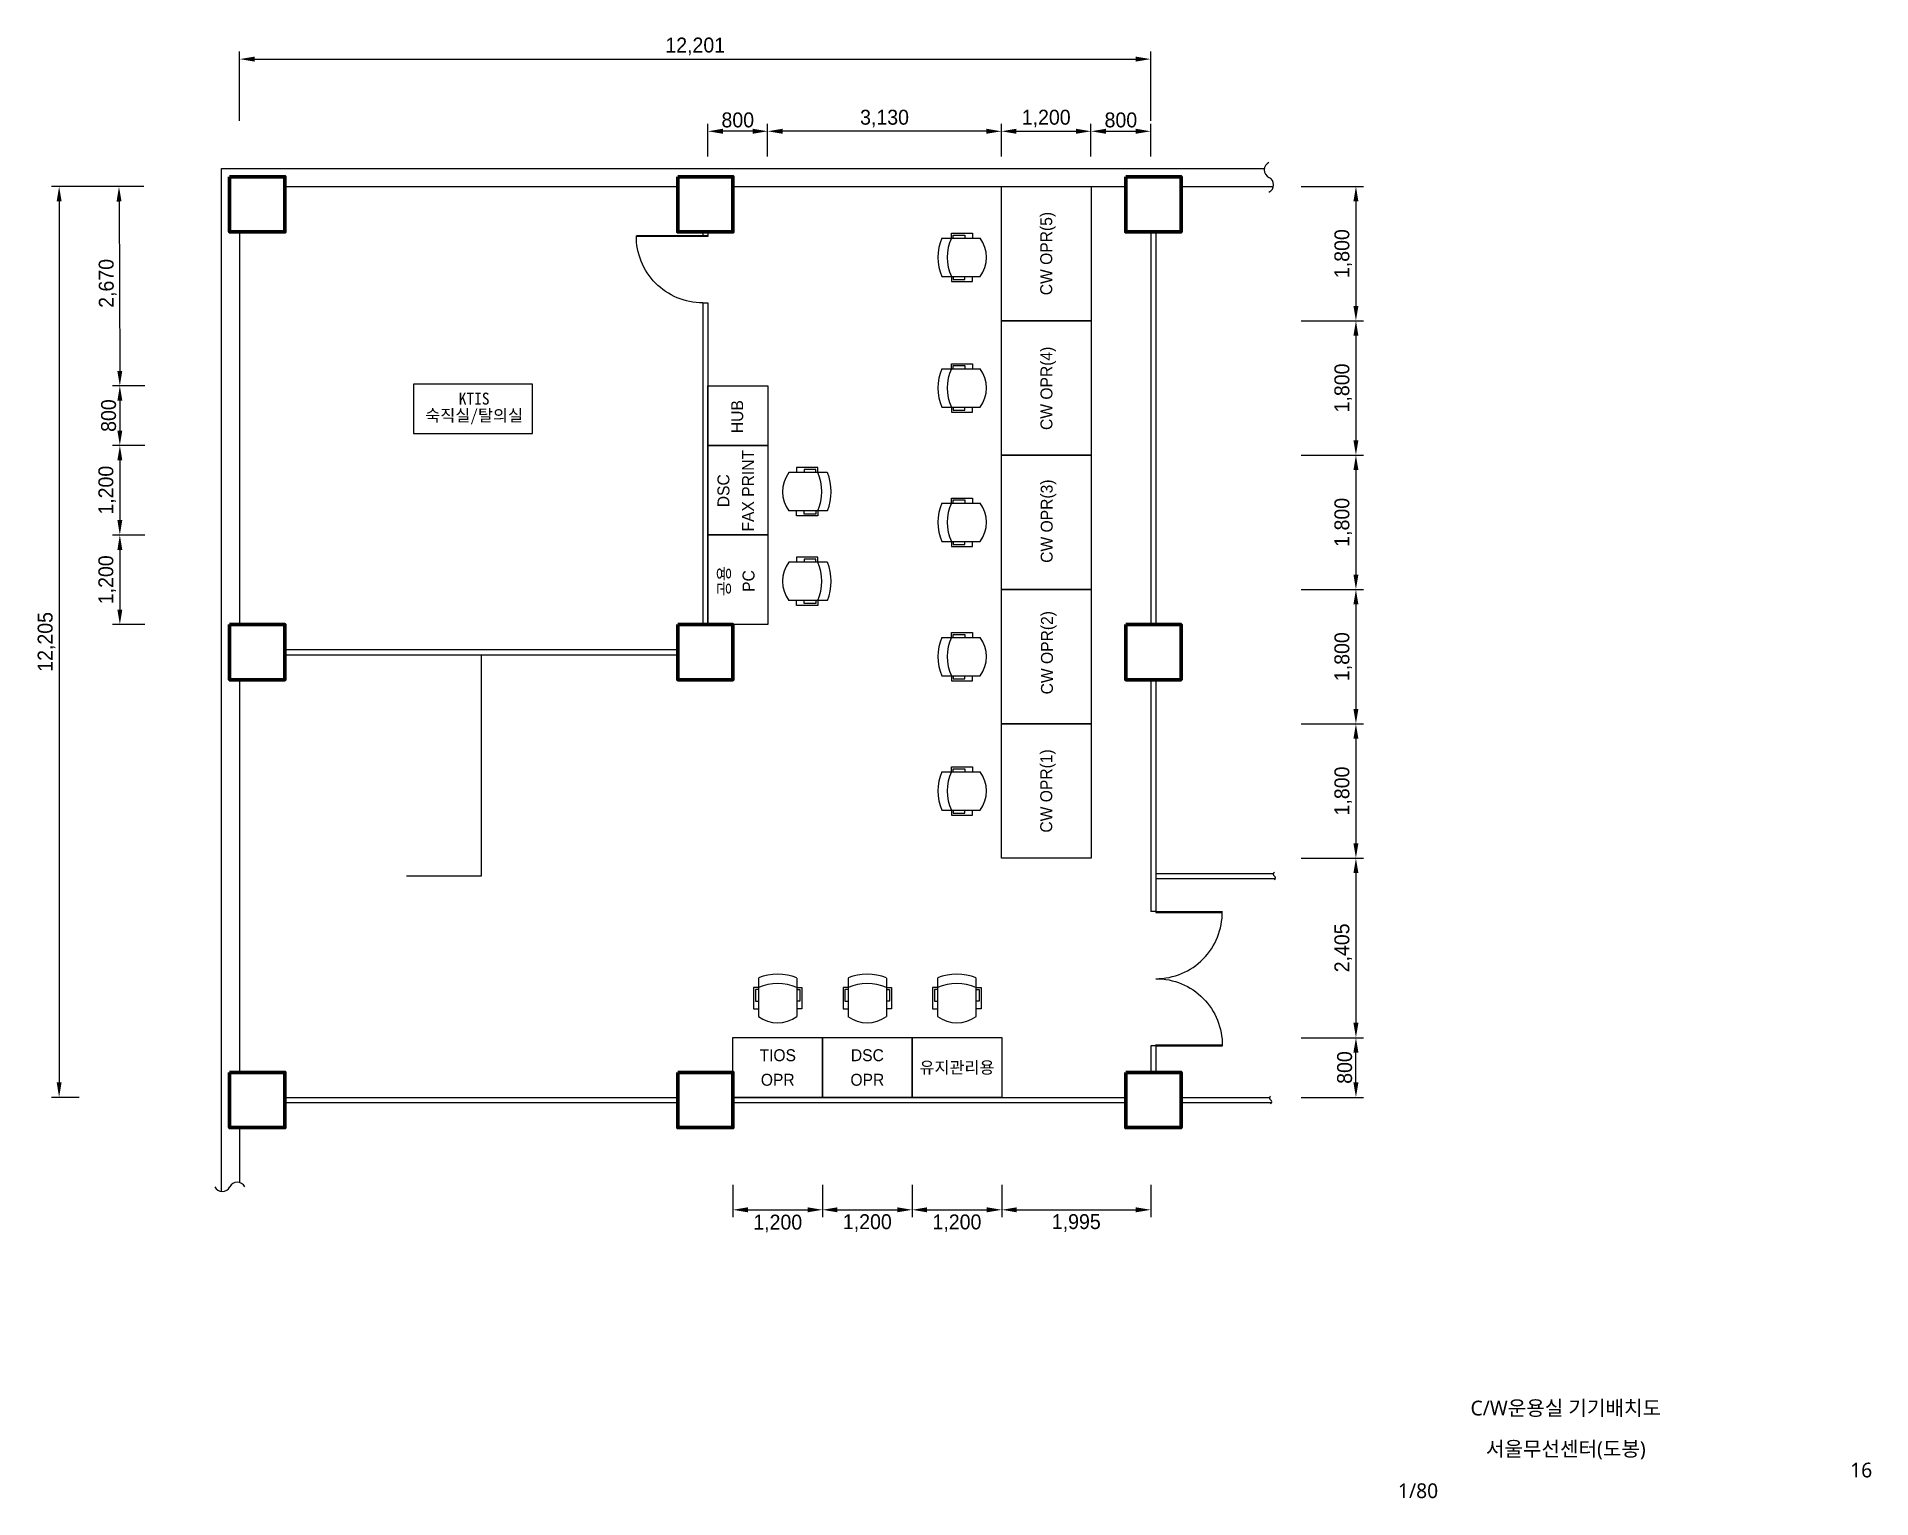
# Model space of a CAD drawing. Extents: x 958996 to 983564, y 400930 to 420514.
import ezdxf
from ezdxf.enums import TextEntityAlignment as Align

# ---------------------------------------------------------------- set-up
doc = ezdxf.new("R2010")
doc.units = 0
doc.header["$LTSCALE"] = 150
doc.header["$MEASUREMENT"] = 0
doc.header["$PDMODE"] = 35
doc.layers.get('0').update_dxf_attribs({"linetype": 'CONTINUOUS'})
doc.layers.get('Defpoints').update_dxf_attribs({"color": 2, "linetype": 'CONTINUOUS'})
for name, color, linetype, lineweight in [('DIM', 1, 'CONTINUOUS', 18), ('서울무선센터 장비 및 실 배치 안$0$arch', 9, 'CONTINUOUS', 20), ('장비', 2, 'CONTINUOUS', 20)]:
    doc.layers.add(name, color=color, linetype=linetype, lineweight=lineweight)
doc.layers.add('가구', color=4, linetype='CONTINUOUS')
doc.styles.get("Standard").update_dxf_attribs({"font": ''})
doc.styles.add('STYLE1', font='malgun.ttf')
doc.styles.add('도각$0$STYLE1', font='malgun.ttf')
doc.styles.add('돋움', font='')
doc.styles.add('일반문자체', font='')
doc.styles.get('Standard').set_extended_font_data('Gulim')
doc.styles.get('돋움').set_extended_font_data('Dotum')
doc.styles.get('일반문자체').set_extended_font_data('DotumChe')
doc.dimstyles.new('ISO-80', dxfattribs={"dimscale": 80, "dimtxt": 2.5, "dimasz": 2.5, "dimexe": 1.25, "dimexo": 2, "dimtad": 1, "dimtoh": 1, "dimdec": 0, "dimtxsty": 'Standard', "dimcen": 2.5, "dimclrd": 1, "dimclre": 1, "dimclrt": 7, "dimadec": 0, "dimazin": 0, "dimtfac": 1, "dimtdec": 0, "dimtofl": 0, "dimtmove": 0, "dimatfit": 3, "dimfxl": 1, "dimarcsym": 0})

# ---------------------------------------------------------------- blocks, each defined once
blk = doc.blocks.new('서울무선센터 장비 및 실 배치 안$0$A$C18BE6784')
at = {"layer": '서울무선센터 장비 및 실 배치 안$0$arch', "color": 8, "lineweight": -3}
for p, q in [((-900, -28), (-900, -917)), ((-888, -28), (-888, -917)), ((888, -28), (888, -917)), ((900, -28), (900, -917))]:
    blk.add_line(p, q, dxfattribs=at)
for points in [[(-900, -28), (-888, -28)], [(900, -28), (888, -28)]]:
    blk.add_lwpolyline(points, dxfattribs=at)
at = {"layer": '서울무선센터 장비 및 실 배치 안$0$arch', "color": 8, "lineweight": -3, "extrusion": (0, 0, -1)}
blk.add_ellipse((-888, -28), major_axis=(628, -628), ratio=1, start_param=5.497738, end_param=7.081894, dxfattribs=at)
at = {"layer": '서울무선센터 장비 및 실 배치 안$0$arch', "color": 8, "lineweight": -3}
blk.add_ellipse((888, -28), major_axis=(-876, 145), ratio=1, start_param=0.164071, end_param=1.748227, dxfattribs=at)
blk = doc.blocks.new('서울무선센터 장비 및 실 배치 안$0$A$C44D83544')
at = {"layer": '서울무선센터 장비 및 실 배치 안$0$arch', "color": 250, "linetype": 'Continuous', "lineweight": 60}
blk.add_lwpolyline([(-74, 70), (666, 70), (666, -670), (-74, -670)], close=True, dxfattribs=at)
blk = doc.blocks.new('A$C24C7793C')
at = {"layer": '서울무선센터 장비 및 실 배치 안$0$arch', "color": 8, "linetype": 'Continuous', "lineweight": -3}
for centre, start, end in [((-75, 301), 116.5651, 243.4349), ((-175, 101), 296.5651, 63.4349)]:
    blk.add_arc(centre, 112, start, end, dxfattribs=at)
blk = doc.blocks.new('A$C12666207')
at = {"layer": '서울무선센터 장비 및 실 배치 안$0$arch', "color": 8, "linetype": 'Continuous', "lineweight": -3}
for centre, start, end in [((15, 20), 116.5651, 243.4349), ((-10, -30), 296.5651, 63.4349)]:
    blk.add_arc(centre, 28, start, end, dxfattribs=at)
blk = doc.blocks.new('*D5')
at = {"layer": 'Defpoints', "color": 0, "linetype": 'Continuous'}
for p in [(960592, 418507), (959297, 406302), (959725, 406302)]:
    blk.add_point(p, dxfattribs=at)
at = {"layer": 'DIM', "color": 1, "linetype": 'Continuous', "lineweight": -2}
for p, q in [((960432, 418507), (959197, 418507)), ((959565, 406302), (959197, 406302))]:
    blk.add_line(p, q, dxfattribs=at)
at = {"layer": 'DIM', "color": 1, "lineweight": -2}
blk.add_line((959297, 418307), (959297, 406502), dxfattribs=at)
at = {"layer": 'DIM', "color": 1, "linetype": 'Continuous'}
for points in [[(959264, 418307), (959330, 418307), (959297, 418507)], [(959264, 406502), (959330, 406502), (959297, 406302)]]:
    blk.add_solid(points, dxfattribs=at)
at = {"layer": 'DIM', "color": 7, "linetype": 'Continuous', "insert": (959128, 412405), "char_height": 200, "attachment_point": 5, "rotation": 90, "style": '돋움'}
blk.add_mtext('12,205', dxfattribs=at)
blk = doc.blocks.new('*D6')
at = {"layer": 'Defpoints', "color": 0, "linetype": 'Continuous'}
for p in [(973915, 420213), (961714, 419227), (973915, 419227)]:
    blk.add_point(p, dxfattribs=at)
at = {"layer": 'DIM', "color": 1, "linetype": 'Continuous', "lineweight": -2}
for p, q in [((961714, 419387), (961714, 420313)), ((973915, 419387), (973915, 420313))]:
    blk.add_line(p, q, dxfattribs=at)
at = {"layer": 'DIM', "color": 1, "lineweight": -2}
blk.add_line((961914, 420213), (973715, 420213), dxfattribs=at)
at = {"layer": 'DIM', "color": 1, "linetype": 'Continuous'}
for points in [[(961914, 420246), (961914, 420180), (961714, 420213)], [(973715, 420246), (973715, 420180), (973915, 420213)]]:
    blk.add_solid(points, dxfattribs=at)
at = {"layer": 'DIM', "color": 7, "linetype": 'Continuous', "insert": (967815, 420383), "char_height": 200, "attachment_point": 5, "style": '돋움'}
blk.add_mtext('12,201', dxfattribs=at)
blk = doc.blocks.new('*D7')
at = {"layer": 'Defpoints', "color": 0, "linetype": 'Continuous'}
for p in [(973115, 419246), (971915, 418747), (973115, 418747)]:
    blk.add_point(p, dxfattribs=at)
at = {"layer": '서울무선센터 장비 및 실 배치 안$0$arch', "color": 1, "linetype": 'Continuous', "lineweight": -2}
for p, q in [((971915, 418907), (971915, 419346)), ((973115, 418907), (973115, 419346))]:
    blk.add_line(p, q, dxfattribs=at)
at = {"layer": '서울무선센터 장비 및 실 배치 안$0$arch', "color": 1, "lineweight": -2}
blk.add_line((972115, 419246), (972915, 419246), dxfattribs=at)
at = {"layer": '서울무선센터 장비 및 실 배치 안$0$arch', "color": 1, "linetype": 'Continuous'}
for points in [[(972115, 419280), (972115, 419213), (971915, 419246)], [(972915, 419280), (972915, 419213), (973115, 419246)]]:
    blk.add_solid(points, dxfattribs=at)
at = {"layer": '서울무선센터 장비 및 실 배치 안$0$arch', "color": 7, "linetype": 'Continuous', "insert": (972515, 419416), "char_height": 200, "attachment_point": 5, "style": '돋움'}
blk.add_mtext('1,200', dxfattribs=at)
blk = doc.blocks.new('*D8')
at = {"layer": 'Defpoints', "color": 0, "linetype": 'Continuous'}
for p in [(973915, 419246), (973115, 418747), (973915, 418747)]:
    blk.add_point(p, dxfattribs=at)
at = {"layer": '서울무선센터 장비 및 실 배치 안$0$arch', "color": 1, "linetype": 'Continuous', "lineweight": -2}
for p, q in [((973115, 418907), (973115, 419346)), ((973915, 418907), (973915, 419346))]:
    blk.add_line(p, q, dxfattribs=at)
at = {"layer": '서울무선센터 장비 및 실 배치 안$0$arch', "color": 1, "lineweight": -2}
blk.add_line((973315, 419246), (973715, 419246), dxfattribs=at)
at = {"layer": '서울무선센터 장비 및 실 배치 안$0$arch', "color": 1, "linetype": 'Continuous'}
for points in [[(973315, 419280), (973315, 419213), (973115, 419246)], [(973715, 419280), (973715, 419213), (973915, 419246)]]:
    blk.add_solid(points, dxfattribs=at)
at = {"layer": '서울무선센터 장비 및 실 배치 안$0$arch', "color": 7, "linetype": 'Continuous', "insert": (973515, 419397), "char_height": 200, "attachment_point": 5, "style": '돋움'}
blk.add_mtext('800', dxfattribs=at)
blk = doc.blocks.new('*D9')
at = {"layer": 'Defpoints', "color": 0, "linetype": 'Continuous'}
for p in [(960604, 415837), (960110, 415037), (960604, 415037)]:
    blk.add_point(p, dxfattribs=at)
at = {"layer": '서울무선센터 장비 및 실 배치 안$0$arch', "color": 1, "linetype": 'Continuous', "lineweight": -2}
for p, q in [((960444, 415837), (960010, 415837)), ((960444, 415037), (960010, 415037))]:
    blk.add_line(p, q, dxfattribs=at)
at = {"layer": '서울무선센터 장비 및 실 배치 안$0$arch', "color": 1, "lineweight": -2}
blk.add_line((960110, 415637), (960110, 415237), dxfattribs=at)
at = {"layer": '서울무선센터 장비 및 실 배치 안$0$arch', "color": 1, "linetype": 'Continuous'}
for points in [[(960077, 415637), (960143, 415637), (960110, 415837)], [(960077, 415237), (960143, 415237), (960110, 415037)]]:
    blk.add_solid(points, dxfattribs=at)
at = {"layer": '서울무선센터 장비 및 실 배치 안$0$arch', "color": 7, "linetype": 'Continuous', "insert": (959960, 415437), "char_height": 200, "attachment_point": 5, "rotation": 90, "style": '돋움'}
blk.add_mtext('800', dxfattribs=at)
blk = doc.blocks.new('*D10')
at = {"layer": 'Defpoints', "color": 0, "linetype": 'Continuous'}
for p in [(960604, 415037), (960110, 413837), (960604, 413837)]:
    blk.add_point(p, dxfattribs=at)
at = {"layer": '서울무선센터 장비 및 실 배치 안$0$arch', "color": 1, "linetype": 'Continuous', "lineweight": -2}
for p, q in [((960444, 415037), (960010, 415037)), ((960444, 413837), (960010, 413837))]:
    blk.add_line(p, q, dxfattribs=at)
at = {"layer": '서울무선센터 장비 및 실 배치 안$0$arch', "color": 1, "lineweight": -2}
blk.add_line((960110, 414837), (960110, 414037), dxfattribs=at)
at = {"layer": '서울무선센터 장비 및 실 배치 안$0$arch', "color": 1, "linetype": 'Continuous'}
for points in [[(960077, 414837), (960143, 414837), (960110, 415037)], [(960077, 414037), (960143, 414037), (960110, 413837)]]:
    blk.add_solid(points, dxfattribs=at)
at = {"layer": '서울무선센터 장비 및 실 배치 안$0$arch', "color": 7, "linetype": 'Continuous', "insert": (959941, 414437), "char_height": 200, "attachment_point": 5, "rotation": 90, "style": '돋움'}
blk.add_mtext('1,200', dxfattribs=at)
blk = doc.blocks.new('*D11')
at = {"layer": 'Defpoints', "color": 0, "linetype": 'Continuous'}
for p in [(960604, 413837), (960110, 412637), (960604, 412637)]:
    blk.add_point(p, dxfattribs=at)
at = {"layer": '서울무선센터 장비 및 실 배치 안$0$arch', "color": 1, "linetype": 'Continuous', "lineweight": -2}
for p, q in [((960444, 413837), (960010, 413837)), ((960444, 412637), (960010, 412637))]:
    blk.add_line(p, q, dxfattribs=at)
at = {"layer": '서울무선센터 장비 및 실 배치 안$0$arch', "color": 1, "lineweight": -2}
blk.add_line((960110, 413637), (960110, 412837), dxfattribs=at)
at = {"layer": '서울무선센터 장비 및 실 배치 안$0$arch', "color": 1, "linetype": 'Continuous'}
for points in [[(960077, 413637), (960143, 413637), (960110, 413837)], [(960077, 412837), (960143, 412837), (960110, 412637)]]:
    blk.add_solid(points, dxfattribs=at)
at = {"layer": '서울무선센터 장비 및 실 배치 안$0$arch', "color": 7, "linetype": 'Continuous', "insert": (959941, 413237), "char_height": 200, "attachment_point": 5, "rotation": 90, "style": '돋움'}
blk.add_mtext('1,200', dxfattribs=at)
blk = doc.blocks.new('*D12')
at = {"layer": 'Defpoints', "color": 0, "linetype": 'Continuous'}
for p in [(968320, 405291), (969520, 405291), (969520, 404796)]:
    blk.add_point(p, dxfattribs=at)
at = {"layer": '서울무선센터 장비 및 실 배치 안$0$arch', "color": 1, "linetype": 'Continuous', "lineweight": -2}
for p, q in [((968320, 405131), (968320, 404696)), ((969520, 405131), (969520, 404696))]:
    blk.add_line(p, q, dxfattribs=at)
at = {"layer": '서울무선센터 장비 및 실 배치 안$0$arch', "color": 1, "lineweight": -2}
blk.add_line((968520, 404796), (969320, 404796), dxfattribs=at)
at = {"layer": '서울무선센터 장비 및 실 배치 안$0$arch', "color": 1, "linetype": 'Continuous'}
for points in [[(968520, 404829), (968520, 404762), (968320, 404796)], [(969320, 404829), (969320, 404762), (969520, 404796)]]:
    blk.add_solid(points, dxfattribs=at)
at = {"layer": '서울무선센터 장비 및 실 배치 안$0$arch', "color": 7, "linetype": 'Continuous', "insert": (968920, 404612), "char_height": 200, "attachment_point": 5, "style": '돋움'}
blk.add_mtext('1,200', dxfattribs=at)
blk = doc.blocks.new('*D13')
at = {"layer": 'Defpoints', "color": 0, "linetype": 'Continuous'}
for p in [(969520, 405291), (970720, 405291), (970720, 404796)]:
    blk.add_point(p, dxfattribs=at)
at = {"layer": '서울무선센터 장비 및 실 배치 안$0$arch', "color": 1, "linetype": 'Continuous', "lineweight": -2}
for p, q in [((969520, 405131), (969520, 404696)), ((970720, 405131), (970720, 404696))]:
    blk.add_line(p, q, dxfattribs=at)
at = {"layer": '서울무선센터 장비 및 실 배치 안$0$arch', "color": 1, "lineweight": -2}
blk.add_line((969720, 404796), (970520, 404796), dxfattribs=at)
at = {"layer": '서울무선센터 장비 및 실 배치 안$0$arch', "color": 1, "linetype": 'Continuous'}
for points in [[(969720, 404829), (969720, 404762), (969520, 404796)], [(970520, 404829), (970520, 404762), (970720, 404796)]]:
    blk.add_solid(points, dxfattribs=at)
at = {"layer": '서울무선센터 장비 및 실 배치 안$0$arch', "color": 7, "linetype": 'Continuous', "insert": (970120, 404618), "char_height": 200, "attachment_point": 5, "style": '돋움'}
blk.add_mtext('1,200', dxfattribs=at)
blk = doc.blocks.new('*D14')
at = {"layer": 'Defpoints', "color": 0, "linetype": 'Continuous'}
for p in [(970720, 405291), (971920, 405291), (971920, 404796)]:
    blk.add_point(p, dxfattribs=at)
at = {"layer": '서울무선센터 장비 및 실 배치 안$0$arch', "color": 1, "linetype": 'Continuous', "lineweight": -2}
for p, q in [((970720, 405131), (970720, 404696)), ((971920, 405131), (971920, 404696))]:
    blk.add_line(p, q, dxfattribs=at)
at = {"layer": '서울무선센터 장비 및 실 배치 안$0$arch', "color": 1, "lineweight": -2}
blk.add_line((970920, 404796), (971720, 404796), dxfattribs=at)
at = {"layer": '서울무선센터 장비 및 실 배치 안$0$arch', "color": 1, "linetype": 'Continuous'}
for points in [[(970920, 404829), (970920, 404762), (970720, 404796)], [(971720, 404829), (971720, 404762), (971920, 404796)]]:
    blk.add_solid(points, dxfattribs=at)
at = {"layer": '서울무선센터 장비 및 실 배치 안$0$arch', "color": 7, "linetype": 'Continuous', "insert": (971320, 404615), "char_height": 200, "attachment_point": 5, "style": '돋움'}
blk.add_mtext('1,200', dxfattribs=at)
blk = doc.blocks.new('*D15')
at = {"layer": 'Defpoints', "color": 0, "linetype": 'Continuous'}
for p in [(968785, 419246), (968785, 418747), (971915, 418747)]:
    blk.add_point(p, dxfattribs=at)
at = {"layer": '서울무선센터 장비 및 실 배치 안$0$arch', "color": 1, "linetype": 'Continuous', "lineweight": -2}
for p, q in [((968785, 418907), (968785, 419346)), ((971915, 418907), (971915, 419346))]:
    blk.add_line(p, q, dxfattribs=at)
at = {"layer": '서울무선센터 장비 및 실 배치 안$0$arch', "color": 1, "lineweight": -2}
blk.add_line((971715, 419246), (968985, 419246), dxfattribs=at)
at = {"layer": '서울무선센터 장비 및 실 배치 안$0$arch', "color": 1, "linetype": 'Continuous'}
for points in [[(968985, 419280), (968985, 419213), (968785, 419246)], [(971715, 419280), (971715, 419213), (971915, 419246)]]:
    blk.add_solid(points, dxfattribs=at)
at = {"layer": '서울무선센터 장비 및 실 배치 안$0$arch', "color": 7, "linetype": 'Continuous', "insert": (970350, 419416), "char_height": 200, "attachment_point": 5, "style": '돋움'}
blk.add_mtext('3,130', dxfattribs=at)
blk = doc.blocks.new('*D16')
at = {"layer": 'Defpoints', "color": 0, "linetype": 'Continuous'}
for p in [(967985, 419246), (967985, 418747), (968785, 418747)]:
    blk.add_point(p, dxfattribs=at)
at = {"layer": '서울무선센터 장비 및 실 배치 안$0$arch', "color": 1, "linetype": 'Continuous', "lineweight": -2}
for p, q in [((967985, 418907), (967985, 419346)), ((968785, 418907), (968785, 419346))]:
    blk.add_line(p, q, dxfattribs=at)
at = {"layer": '서울무선센터 장비 및 실 배치 안$0$arch', "color": 1, "lineweight": -2}
blk.add_line((968585, 419246), (968185, 419246), dxfattribs=at)
at = {"layer": '서울무선센터 장비 및 실 배치 안$0$arch', "color": 1, "linetype": 'Continuous'}
for points in [[(968185, 419280), (968185, 419213), (967985, 419246)], [(968585, 419280), (968585, 419213), (968785, 419246)]]:
    blk.add_solid(points, dxfattribs=at)
at = {"layer": '서울무선센터 장비 및 실 배치 안$0$arch', "color": 7, "linetype": 'Continuous', "insert": (968385, 419397), "char_height": 200, "attachment_point": 5, "style": '돋움'}
blk.add_mtext('800', dxfattribs=at)
blk = doc.blocks.new('*D17')
at = {"layer": 'Defpoints', "color": 0, "linetype": 'Continuous'}
for p in [(971920, 405291), (973915, 405291), (973915, 404796)]:
    blk.add_point(p, dxfattribs=at)
at = {"layer": '서울무선센터 장비 및 실 배치 안$0$arch', "color": 1, "linetype": 'Continuous', "lineweight": -2}
for p, q in [((971920, 405131), (971920, 404696)), ((973915, 405131), (973915, 404696))]:
    blk.add_line(p, q, dxfattribs=at)
at = {"layer": '서울무선센터 장비 및 실 배치 안$0$arch', "color": 1, "lineweight": -2}
blk.add_line((972120, 404796), (973715, 404796), dxfattribs=at)
at = {"layer": '서울무선센터 장비 및 실 배치 안$0$arch', "color": 1, "linetype": 'Continuous'}
for points in [[(972120, 404829), (972120, 404762), (971920, 404796)], [(973715, 404829), (973715, 404762), (973915, 404796)]]:
    blk.add_solid(points, dxfattribs=at)
at = {"layer": '서울무선센터 장비 및 실 배치 안$0$arch', "color": 7, "linetype": 'Continuous', "insert": (972918, 404619), "char_height": 200, "attachment_point": 5, "style": '돋움'}
blk.add_mtext('1,995', dxfattribs=at)
blk = doc.blocks.new('의자')
at = {"color": 7}
for p, q in [((-26918, 13666), (-27132, 13666)), ((-27132, 13666), (-27132, 13615)), ((-26937, 13646), (-27054, 13646)), ((-27054, 13646), (-27054, 13615)), ((-26937, 13615), (-26937, 13646)), ((-26918, 13615), (-26918, 13666)), ((-26820, 13615), (-27210, 13615)), ((-26918, 13615), (-27132, 13615)), ((-26820, 13225), (-27210, 13225)), ((-26918, 13225), (-27132, 13225)), ((-27132, 13174), (-27132, 13225)), ((-26918, 13174), (-27132, 13174)), ((-27054, 13193), (-27054, 13225)), ((-26937, 13193), (-27054, 13193)), ((-26937, 13225), (-26937, 13193)), ((-26918, 13225), (-26918, 13174))]:
    blk.add_line(p, q, dxfattribs=at)
for centre, radius, start, end in [((-26946, 13420), 329, 143.5705, 216.4295), ((-27341, 13420), 466, 335.266, 24.734), ((-27291, 13420), 510, 337.5, 22.5)]:
    blk.add_arc(centre, radius, start, end, dxfattribs=at)
blk = doc.blocks.new('*D19')
at = {"layer": 'Defpoints', "color": 0, "linetype": 'Continuous'}
for p in [(975771, 407102), (976663, 407102), (975771, 406302)]:
    blk.add_point(p, dxfattribs=at)
at = {"layer": '장비', "color": 1, "linetype": 'Continuous', "lineweight": -2}
for p, q in [((975931, 407102), (976763, 407102)), ((975931, 406302), (976763, 406302))]:
    blk.add_line(p, q, dxfattribs=at)
at = {"layer": '장비', "color": 1, "lineweight": -2}
blk.add_line((976663, 406502), (976663, 406902), dxfattribs=at)
at = {"layer": '장비', "color": 1, "linetype": 'Continuous'}
for points in [[(976629, 406902), (976696, 406902), (976663, 407102)], [(976629, 406502), (976696, 406502), (976663, 406302)]]:
    blk.add_solid(points, dxfattribs=at)
at = {"layer": '장비', "color": 7, "linetype": 'Continuous', "insert": (976512, 406702), "char_height": 200, "attachment_point": 5, "rotation": 90, "style": '돋움'}
blk.add_mtext('800', dxfattribs=at)
blk = doc.blocks.new('*D20')
at = {"layer": 'Defpoints', "color": 0, "linetype": 'Continuous'}
for p in [(975771, 409507), (975771, 407102), (976663, 407102)]:
    blk.add_point(p, dxfattribs=at)
at = {"layer": '장비', "color": 1, "linetype": 'Continuous', "lineweight": -2}
for p, q in [((975931, 409507), (976763, 409507)), ((975931, 407102), (976763, 407102))]:
    blk.add_line(p, q, dxfattribs=at)
at = {"layer": '장비', "color": 1, "lineweight": -2}
blk.add_line((976663, 409307), (976663, 407302), dxfattribs=at)
at = {"layer": '장비', "color": 1, "linetype": 'Continuous'}
for points in [[(976629, 409307), (976696, 409307), (976663, 409507)], [(976629, 407302), (976696, 407302), (976663, 407102)]]:
    blk.add_solid(points, dxfattribs=at)
at = {"layer": '장비', "color": 7, "linetype": 'Continuous', "insert": (976493, 408305), "char_height": 200, "attachment_point": 5, "rotation": 90, "style": '돋움'}
blk.add_mtext('2,405', dxfattribs=at)
blk = doc.blocks.new('*D21')
at = {"layer": 'Defpoints', "color": 0, "linetype": 'Continuous'}
for p in [(975771, 418507), (975771, 416707), (976663, 416707)]:
    blk.add_point(p, dxfattribs=at)
at = {"layer": '장비', "color": 1, "linetype": 'Continuous', "lineweight": -2}
for p, q in [((975931, 418507), (976763, 418507)), ((975931, 416707), (976763, 416707))]:
    blk.add_line(p, q, dxfattribs=at)
at = {"layer": '장비', "color": 1, "lineweight": -2}
blk.add_line((976663, 418307), (976663, 416907), dxfattribs=at)
at = {"layer": '장비', "color": 1, "linetype": 'Continuous'}
for points in [[(976629, 418307), (976696, 418307), (976663, 418507)], [(976629, 416907), (976696, 416907), (976663, 416707)]]:
    blk.add_solid(points, dxfattribs=at)
at = {"layer": '장비', "color": 7, "linetype": 'Continuous', "insert": (976493, 417607), "char_height": 200, "attachment_point": 5, "rotation": 90, "style": '돋움'}
blk.add_mtext('1,800', dxfattribs=at)
blk = doc.blocks.new('*D22')
at = {"layer": 'Defpoints', "color": 0, "linetype": 'Continuous'}
for p in [(975771, 416707), (975771, 414907), (976663, 414907)]:
    blk.add_point(p, dxfattribs=at)
at = {"layer": '장비', "color": 1, "linetype": 'Continuous', "lineweight": -2}
for p, q in [((975931, 416707), (976763, 416707)), ((975931, 414907), (976763, 414907))]:
    blk.add_line(p, q, dxfattribs=at)
at = {"layer": '장비', "color": 1, "lineweight": -2}
blk.add_line((976663, 416507), (976663, 415107), dxfattribs=at)
at = {"layer": '장비', "color": 1, "linetype": 'Continuous'}
for points in [[(976629, 416507), (976696, 416507), (976663, 416707)], [(976629, 415107), (976696, 415107), (976663, 414907)]]:
    blk.add_solid(points, dxfattribs=at)
at = {"layer": '장비', "color": 7, "linetype": 'Continuous', "insert": (976493, 415807), "char_height": 200, "attachment_point": 5, "rotation": 90, "style": '돋움'}
blk.add_mtext('1,800', dxfattribs=at)
blk = doc.blocks.new('*D23')
at = {"layer": 'Defpoints', "color": 0, "linetype": 'Continuous'}
for p in [(975771, 414907), (975771, 413107), (976663, 413107)]:
    blk.add_point(p, dxfattribs=at)
at = {"layer": '장비', "color": 1, "linetype": 'Continuous', "lineweight": -2}
for p, q in [((975931, 414907), (976763, 414907)), ((975931, 413107), (976763, 413107))]:
    blk.add_line(p, q, dxfattribs=at)
at = {"layer": '장비', "color": 1, "lineweight": -2}
blk.add_line((976663, 414707), (976663, 413307), dxfattribs=at)
at = {"layer": '장비', "color": 1, "linetype": 'Continuous'}
for points in [[(976629, 414707), (976696, 414707), (976663, 414907)], [(976629, 413307), (976696, 413307), (976663, 413107)]]:
    blk.add_solid(points, dxfattribs=at)
at = {"layer": '장비', "color": 7, "linetype": 'Continuous', "insert": (976493, 414007), "char_height": 200, "attachment_point": 5, "rotation": 90, "style": '돋움'}
blk.add_mtext('1,800', dxfattribs=at)
blk = doc.blocks.new('*D24')
at = {"layer": 'Defpoints', "color": 0, "linetype": 'Continuous'}
for p in [(975771, 413107), (975771, 411307), (976663, 411307)]:
    blk.add_point(p, dxfattribs=at)
at = {"layer": '장비', "color": 1, "linetype": 'Continuous', "lineweight": -2}
for p, q in [((975931, 413107), (976763, 413107)), ((975931, 411307), (976763, 411307))]:
    blk.add_line(p, q, dxfattribs=at)
at = {"layer": '장비', "color": 1, "lineweight": -2}
blk.add_line((976663, 412907), (976663, 411507), dxfattribs=at)
at = {"layer": '장비', "color": 1, "linetype": 'Continuous'}
for points in [[(976629, 412907), (976696, 412907), (976663, 413107)], [(976629, 411507), (976696, 411507), (976663, 411307)]]:
    blk.add_solid(points, dxfattribs=at)
at = {"layer": '장비', "color": 7, "linetype": 'Continuous', "insert": (976493, 412207), "char_height": 200, "attachment_point": 5, "rotation": 90, "style": '돋움'}
blk.add_mtext('1,800', dxfattribs=at)
blk = doc.blocks.new('*D25')
at = {"layer": 'Defpoints', "color": 0, "linetype": 'Continuous'}
for p in [(975771, 411307), (975771, 409507), (976663, 409507)]:
    blk.add_point(p, dxfattribs=at)
at = {"layer": '장비', "color": 1, "linetype": 'Continuous', "lineweight": -2}
for p, q in [((975931, 411307), (976763, 411307)), ((975931, 409507), (976763, 409507))]:
    blk.add_line(p, q, dxfattribs=at)
at = {"layer": '장비', "color": 1, "lineweight": -2}
blk.add_line((976663, 411107), (976663, 409707), dxfattribs=at)
at = {"layer": '장비', "color": 1, "linetype": 'Continuous'}
for points in [[(976629, 411107), (976696, 411107), (976663, 411307)], [(976629, 409707), (976696, 409707), (976663, 409507)]]:
    blk.add_solid(points, dxfattribs=at)
at = {"layer": '장비', "color": 7, "linetype": 'Continuous', "insert": (976493, 410407), "char_height": 200, "attachment_point": 5, "rotation": 90, "style": '돋움'}
blk.add_mtext('1,800', dxfattribs=at)

msp = doc.modelspace()

# ---------------------------------------------------------------- linework, layer by layer
at = {"color": 7, "linetype": 'Continuous'}
msp.add_lwpolyline([(964042.8, 415199), (965633.9, 415199), (965633.9, 415859.5), (964042.8, 415859.5)], close=True, dxfattribs=at)
at = {"layer": '서울무선센터 장비 및 실 배치 안$0$arch', "color": 8, "lineweight": -3}
for p, q in [((967985.3, 417835.4), (967027, 417835.4)), ((967985.3, 417847.5), (967027.1, 417847.5))]:
    msp.add_line(p, q, dxfattribs=at)
at = {"layer": '서울무선센터 장비 및 실 배치 안$0$arch', "color": 8, "linetype": 'Continuous', "lineweight": -3}
for points, elevation in [([(961470.3, 418747.5), (975438.5, 418747.5)], -0.5), ([(961470.3, 405038), (961470.3, 418747.5)], -0.5), ([(962320.3, 412232.5), (967580.3, 412232.5)], -0.5), ([(973985.3, 409232.5), (975584.1, 409232.5)], -0.5), ([(973985.3, 408792.5), (973915.3, 408792.5)], -0.2), ([(973985.3, 406992.5), (973915.3, 406992.5)], -0.2), ([(962320.3, 406232.5), (967580.3, 406232.5)], -0.5), ([(968320.3, 406232.5), (973580.3, 406232.5)], -0.5), ([(974320.3, 406232.5), (975533.2, 406232.5)], -0.5)]:
    msp.add_lwpolyline(points, dxfattribs=dict(at, elevation=elevation))
for points in [[(962324.5, 418507.5), (967580.3, 418507.5)], [(968320.3, 418507.5), (973580.3, 418507.5)], [(974320.3, 418507.5), (975556.9, 418507.5)], [(961714.5, 417897.5), (961714.5, 412637.5)], [(967915.3, 417897.5), (967915.3, 417847.5)], [(967985.3, 417897.5), (967985.3, 417835.4)], [(973915.3, 417897.5), (973915.3, 412637.5)], [(973985.3, 417897.5), (973985.3, 412637.5)], [(967915.3, 416947.5), (967915.3, 412637.5)], [(967985.3, 416947.5), (967985.3, 412637.5)], [(962320.3, 412302.5), (967580.3, 412302.5)], [(961714.5, 411897.5), (961714.5, 406637.5)], [(973915.3, 411897.5), (973915.3, 408792.5)], [(973985.3, 411897.5), (973985.3, 408792.5)], [(973985.3, 409302.5), (975556.9, 409302.5)], [(973915.3, 406992.5), (973915.3, 406637.5)], [(973985.3, 406992.5), (973985.3, 406637.5)], [(962320.3, 406302.5), (967580.3, 406302.5)], [(968320.3, 406302.5), (973580.3, 406302.5)], [(974320.3, 406302.5), (975506, 406302.5)], [(961714.5, 405897.5), (961714.5, 405160.5)]]:
    msp.add_lwpolyline(points, dxfattribs=at)
at = {"layer": '서울무선센터 장비 및 실 배치 안$0$arch', "color": 8, "linetype": 'Continuous'}
msp.add_lwpolyline([(967915.3, 417847.5), (967985.3, 417847.5)], dxfattribs=at)
at = {"layer": '서울무선센터 장비 및 실 배치 안$0$arch', "color": 8, "linetype": 'Continuous', "elevation": -0.5}
msp.add_lwpolyline([(964950.3, 412232.5), (964950.3, 409267.5), (963950.3, 409267.5)], dxfattribs=at)
at = {"layer": '서울무선센터 장비 및 실 배치 안$0$arch', "color": 8, "lineweight": -3, "extrusion": (0, 0, -1)}
msp.add_ellipse((967915.2, 417835.7), major_axis=(145.1, -876.2), ratio=1, start_param=0.1640711, end_param=1.7482274, dxfattribs=at)
at = {"layer": '장비', "color": 1, "linetype": 'Continuous'}
for p, q in [((960432.4, 418506.8), (959998.6, 418504.9)), ((960443.8, 415836.8), (960010, 415834.9))]:
    msp.add_line(p, q, dxfattribs=at)
at = {"layer": '장비', "color": 1}
msp.add_line((960099.4, 418305.4), (960109.2, 416035.4), dxfattribs=at)
at = {"layer": '장비', "color": 8, "linetype": 'Continuous'}
msp.add_line((967915.3, 416947.5), (967985.3, 416947.5), dxfattribs=at)
for points in [[(973115.3, 418507.5), (973115.3, 416707.5), (971915.3, 416707.5), (971915.3, 418507.5)], [(973115.3, 416707.5), (973115.3, 414907.5), (971915.3, 414907.5), (971915.3, 416707.5)], [(967985.3, 415837.5), (968785.3, 415837.5), (968785.3, 415037.5), (967985.3, 415037.5)], [(967985.3, 415037.5), (968785.3, 415037.5), (968785.3, 413837.5), (967985.3, 413837.5)], [(973115.3, 414907.5), (973115.3, 413107.5), (971915.3, 413107.5), (971915.3, 414907.5)], [(967985.3, 413837.5), (968785.3, 413837.5), (968785.3, 412637.5), (967985.3, 412637.5)], [(973115.3, 413107.5), (973115.3, 411307.5), (971915.3, 411307.5), (971915.3, 413107.5)], [(973115.3, 411307.5), (973115.3, 409507.5), (971915.3, 409507.5), (971915.3, 411307.5)], [(968320.3, 406302.5), (968320.3, 407102.5), (969520.3, 407102.5), (969520.3, 406302.5)], [(969520.3, 406302.5), (969520.3, 407102.5), (970720.3, 407102.5), (970720.3, 406302.5)], [(970720.3, 406302.5), (970720.3, 407102.5), (971920.3, 407102.5), (971920.3, 406302.5)]]:
    msp.add_lwpolyline(points, close=True, dxfattribs=at)
at = {"layer": '장비', "color": 1, "linetype": 'Continuous'}
for points in [[(960132.8, 418305.5), (960066.1, 418305.2), (960098.6, 418505.4)], [(960142.5, 416035.5), (960075.8, 416035.2), (960110, 415835.4)]]:
    msp.add_solid(points, dxfattribs=at)

# ---------------------------------------------------------------- block references
at = {"layer": 'DIM', "color": 8, "linetype": 'Continuous'}
for name, p in [('A$C24C7793C', (975623.2, 418427.9)), ('A$C12666207', (975568.7, 409272.7)), ('A$C12666207', (975517.8, 406272.6))]:
    msp.add_blockref(name, p, dxfattribs=at)
at = {"layer": 'DIM', "color": 8, "linetype": 'Continuous', "rotation": 270}
msp.add_blockref('A$C24C7793C', (961380.8, 404979.1), dxfattribs=at)
at = {"layer": '가구', "xscale": 1.316855753646677, "zscale": 1.316855753646677}
for p, yscale, rotation in [((935799, 435229.3), 1.316855753646677, 180), ((935799, 433479.3), 1.316855753646678, 180), ((935799, 431679.3), 1.316855753646678, 180), ((935799, 429879.3), 1.316855753646678, 180), ((935799, 428079.3), 1.316855753646678, 180), ((986590.4, 443219.4), 1.316855753646677, 89.99999999999999), ((987790.4, 443219.4), 1.316855753646677, 89.99999999999999), ((988990.4, 443219.4), 1.316855753646677, 89.99999999999999)]:
    msp.add_blockref('의자', p, dxfattribs=dict(at, yscale=yscale, rotation=rotation))
at = {"layer": '가구', "xscale": 1.316855753646677, "yscale": 1.316855753646677, "zscale": 1.316855753646677}
for p in [(1004902.1, 396744.3), (1004902.1, 395544.3)]:
    msp.add_blockref('의자', p, dxfattribs=at)
at = {"layer": '서울무선센터 장비 및 실 배치 안$0$arch', "color": 8, "linetype": 'Continuous', "lineweight": -3}
for p in [(961654.4, 418567.5), (967654.4, 418567.5), (973654.4, 418567.5), (961654.4, 412567.5), (967654.4, 412567.5), (973654.4, 412567.5), (961654.4, 406567.5), (967654.4, 406567.5), (973654.4, 406567.5)]:
    msp.add_blockref('서울무선센터 장비 및 실 배치 안$0$A$C44D83544', p, dxfattribs=at)
at = {"layer": '서울무선센터 장비 및 실 배치 안$0$arch', "color": 8, "linetype": 'Continuous', "lineweight": -3, "rotation": 90}
msp.add_blockref('서울무선센터 장비 및 실 배치 안$0$A$C18BE6784', (973956.8, 407892.5), dxfattribs=at)

# ---------------------------------------------------------------- texts
at = {"color": 7, "lineweight": 30, "style": '일반문자체'}
for s, p in [('KTIS', (964854.5, 415664.2)), ('숙직실/탈의실', (964854.5, 415439.2))]:
    msp.add_text(s, height=160, dxfattribs=at).set_placement(p, align=Align.MIDDLE_CENTER)
at = {"color": 7, "lineweight": 0, "style": '도각$0$STYLE1'}
for s, height, p in [('C/W운용실 기기배치도', 197.807, (979473, 402139.5, 69.4)), ('서울무선센터(도봉)', 197.81, (979473, 401593.2, 69.4)), ('1/80', 197.81, (977494.9, 401031.7, 69.4))]:
    msp.add_text(s, height=height, dxfattribs=at).set_placement(p, align=Align.MIDDLE_CENTER)
at = {"linetype": 'Continuous', "style": 'STYLE1'}
msp.add_text('16', height=197.81, dxfattribs=at).set_placement((983429.1, 401308.7), align=Align.MIDDLE_CENTER)
at = {"layer": '장비', "color": 7, "lineweight": 30, "style": '돋움'}
for s, p in [('CW OPR(5)', (972515.3, 417607.5)), ('CW OPR(4)', (972518.6, 415801.9)), ('HUB', (968376.7, 415422.8)), ('FAX PRINT', (968522, 414430.1)), ('DSC', (968192.9, 414430.1)), ('CW OPR(3)', (972522, 414022.6)), ('공용', (968199.9, 413220.3)), ('PC', (968529, 413220.3)), ('CW OPR(2)', (972525.2, 412259.8)), ('CW OPR(1)', (972515.3, 410407.5))]:
    msp.add_text(s, height=160, rotation=90, dxfattribs=at).set_placement(p, align=Align.MIDDLE_CENTER)
for s, p in [('TIOS', (968920.3, 406867)), ('DSC', (970120.3, 406867)), ('OPR', (968920.3, 406537.9)), ('OPR', (970120.3, 406537.9)), ('유지관리용', (971320.3, 406702.5))]:
    msp.add_text(s, height=160, dxfattribs=at).set_placement(p, align=Align.MIDDLE_CENTER)
at = {"layer": '장비', "color": 7, "linetype": 'Continuous', "insert": (959946.1, 417208.3), "char_height": 200, "attachment_point": 5, "rotation": 90.24598, "style": '돋움'}
msp.add_mtext('2,670', dxfattribs=at)

# ---------------------------------------------------------------- dimensions: what is measured, and where the dimension line sits
at = {"layer": 'DIM', "color": 8, "linetype": 'Continuous'}
dim = msp.add_aligned_dim(p1=(961714.5, 419226.6), p2=(973915.3, 419226.6), distance=986.5, dimstyle='ISO-80', override={"dimlunit": 6, "dimtxsty": '돋움', "dimfxl": 2}, dxfattribs=at)
dim.commit()
dim.dimension.update_dxf_attribs({"geometry": '*D6', "text_midpoint": (967814.9, 420382.5)})
dim = msp.add_linear_dim(base=(959297.1, 406302.5), p1=(960592.4, 418507.5), p2=(959724.9, 406302.5), angle=90, dimstyle='ISO-80', override={"dimlunit": 6, "dimtxsty": '돋움', "dimfxl": 2}, dxfattribs=at)
dim.commit()
dim.dimension.update_dxf_attribs({"geometry": '*D5', "text_midpoint": (959127.7, 412405)})
at = {"layer": '서울무선센터 장비 및 실 배치 안$0$arch', "color": 8, "linetype": 'Continuous'}
for p1, p2, distance, picture, middle in [((968785.3, 418747.5), (967985.3, 418747.5), -499, '*D16', (968385.3, 419396.6)), ((971915.3, 418747.5), (968785.3, 418747.5), -499, '*D15', (970350.3, 419415.9)), ((971915.3, 418747.5), (973115.3, 418747.5), 499, '*D7', (972515.3, 419415.9)), ((973115.3, 418747.5), (973915.3, 418747.5), 499, '*D8', (973515.3, 419396.6)), ((960603.8, 415837.5), (960603.8, 415037.5), -493.8, '*D9', (959959.9, 415437.5)), ((960603.8, 415037.5), (960603.8, 413837.5), -493.8, '*D10', (959940.6, 414437.5)), ((960603.8, 413837.5), (960603.8, 412637.5), -493.8, '*D11', (959940.6, 413237.5))]:
    dim = msp.add_aligned_dim(p1=p1, p2=p2, distance=distance, dimstyle='ISO-80', override={"dimlunit": 6, "dimtxsty": '돋움', "dimfxl": 2}, dxfattribs=at)
    dim.commit()
    dim.dimension.update_dxf_attribs({"geometry": picture, "text_midpoint": middle})
for base, p1, p2, picture, middle in [((969520.3, 404795.7), (968320.3, 405291.4), (969520.3, 405291.4), '*D12', (968920.3, 404611.5)), ((970720.3, 404795.7), (969520.3, 405291.4), (970720.3, 405291.4), '*D13', (970120.3, 404617.8)), ((971920.3, 404795.7), (970720.3, 405291.4), (971920.3, 405291.4), '*D14', (971320.3, 404614.7)), ((973915.3, 404795.7), (971920.3, 405291.4), (973915.3, 405291.4), '*D17', (972917.8, 404619.3))]:
    dim = msp.add_linear_dim(base=base, p1=p1, p2=p2, angle=0, dimstyle='ISO-80', override={"dimlunit": 6, "dimtxsty": '돋움', "dimtmove": 2, "dimfxl": 2}, dxfattribs=at)
    dim.commit()
    dim.dimension.update_dxf_attribs({"geometry": picture, "text_midpoint": middle, "dimtype": 161})
at = {"layer": '장비', "color": 8, "linetype": 'Continuous'}
for p1, p2, distance, override, picture, middle in [((975770.6, 418507.5), (975770.6, 416707.5), 892, {"dimlunit": 6, "dimtxsty": '돋움', "dimfxl": 0.3}, '*D21', (976493.2, 417607.5)), ((975770.6, 416707.5), (975770.6, 414907.5), 892, {"dimlunit": 6, "dimtxsty": '돋움', "dimfxl": 0.3}, '*D22', (976493.2, 415807.5)), ((975770.6, 414907.5), (975770.6, 413107.5), 892, {"dimlunit": 6, "dimtxsty": '돋움', "dimfxl": 0.3}, '*D23', (976493.2, 414007.5)), ((975770.6, 413107.5), (975770.6, 411307.5), 892, {"dimlunit": 6, "dimtxsty": '돋움', "dimfxl": 0.3}, '*D24', (976493.2, 412207.5)), ((975770.6, 411307.5), (975770.6, 409507.5), 892, {"dimlunit": 6, "dimtxsty": '돋움', "dimfxl": 0.3}, '*D25', (976493.2, 410407.5)), ((975770.6, 409507.5), (975770.6, 407102.5), 892, {"dimlunit": 6, "dimtxsty": '돋움', "dimfxl": 2}, '*D20', (976493.2, 408305)), ((975770.6, 406302.5), (975770.6, 407102.5), -892, {"dimlunit": 6, "dimtxsty": '돋움', "dimfxl": 2}, '*D19', (976512.4, 406702.5))]:
    dim = msp.add_aligned_dim(p1=p1, p2=p2, distance=distance, dimstyle='ISO-80', override=override, dxfattribs=at)
    dim.commit()
    dim.dimension.update_dxf_attribs({"geometry": picture, "text_midpoint": middle})

doc.saveas('drawing.dxf')
